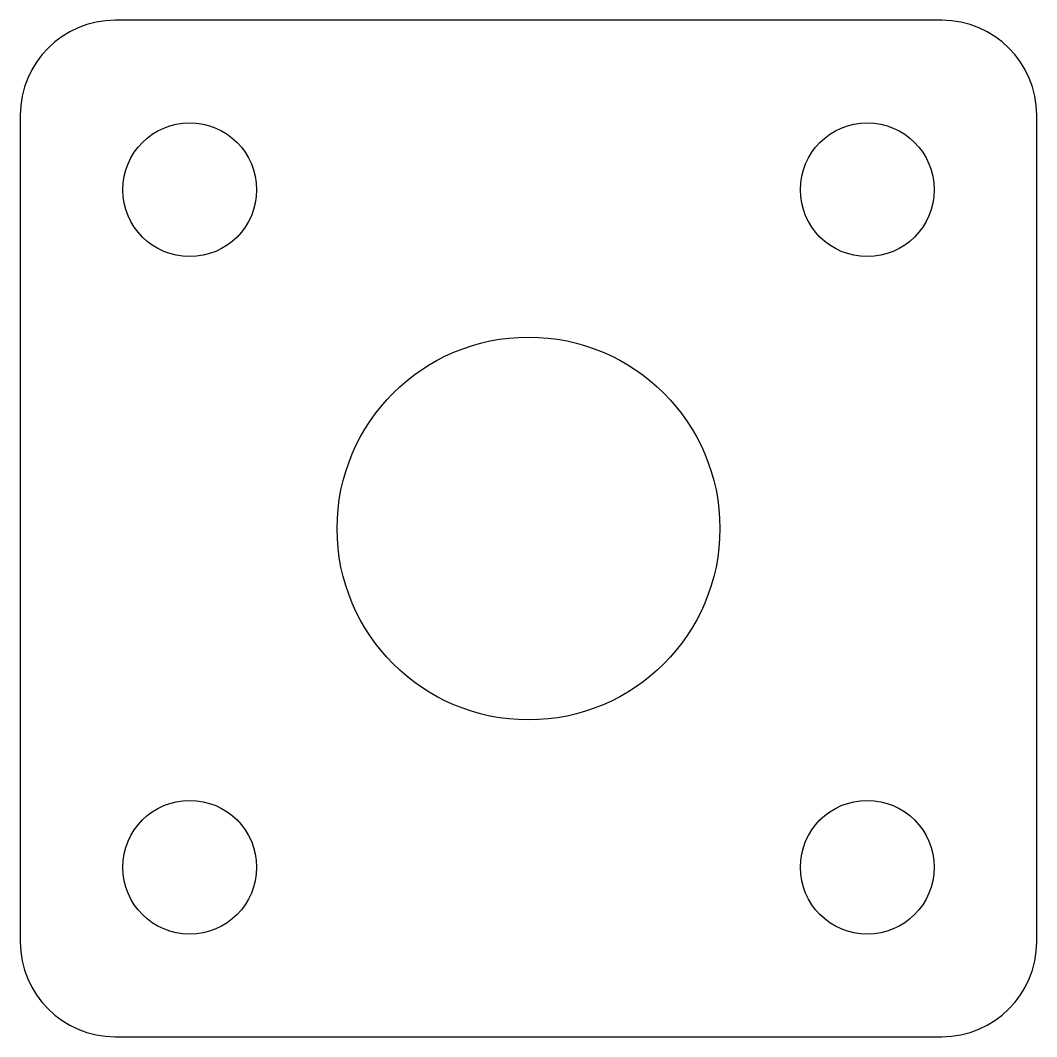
# Model space of a CAD drawing. Header units: millimetres. Extents: x -38.1 to 38.1, y 0 to 76.2.
import ezdxf

# ---------------------------------------------------------------- set-up
doc = ezdxf.new("R2010")
doc.units = ezdxf.units.MM
doc.layers.add('Sketch011', color=7, linetype='CONTINUOUS')

msp = doc.modelspace()

# ---------------------------------------------------------------- linework, layer by layer
at = {"layer": 'Sketch011'}
for p, q in [((30.988, 76.2), (-30.988, 76.2)), ((-38.1, 69.088), (-38.1, 7.112)), ((38.1, 7.112), (38.1, 69.088)), ((-30.988, 0), (30.988, 0))]:
    msp.add_line(p, q, dxfattribs=at)
for centre, radius in [((-25.4, 63.5), 5.016), ((25.4, 63.5), 5.016), ((0, 38.1), 14.351), ((-25.4, 12.7), 5.016), ((25.4, 12.7), 5.016)]:
    msp.add_circle(centre, radius, dxfattribs=at)
for centre, start, end in [((-30.988, 69.088), 90, 180), ((30.988, 69.088), 0, 90), ((-30.988, 7.112), 180, -90), ((30.988, 7.112), -90, 0)]:
    msp.add_arc(centre, 7.112, start, end, dxfattribs=at)

doc.saveas('drawing.dxf')
